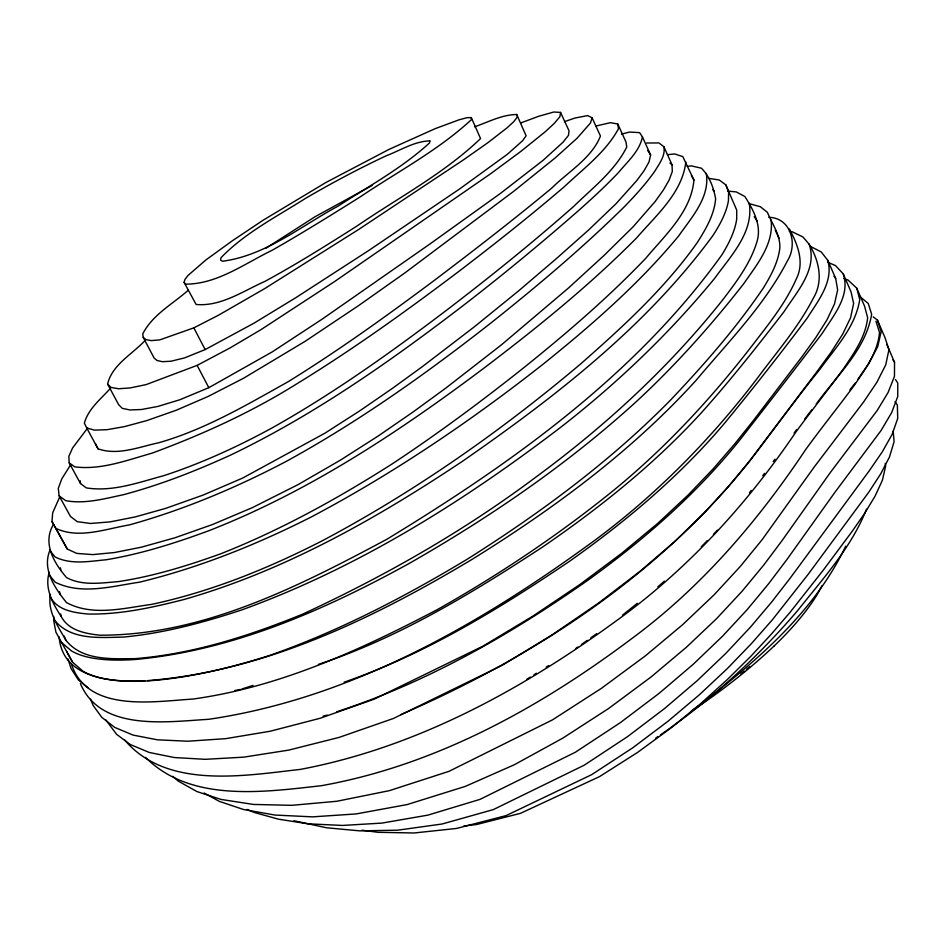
<?xml version="1.0" encoding="UTF-8"?>
<svg xmlns="http://www.w3.org/2000/svg" width="945" height="945" viewBox="0 0 945 945"><rect width="100%" height="100%" fill="white"/><g stroke="black" fill="none" stroke-linecap="round" stroke-linejoin="round"><path stroke-width="1.42" d="M886.823 344.429L894.537 362.23L894.466 376.311L888.064 392.553L877.161 410.532L830.171 472.724L782.047 540.623L763.619 565.204L742.25 591.062L716.782 618.443L686.389 647.254L651.093 676.939L608.864 708.325L562.807 738.139L514.434 764.694L465.389 786.358L407.189 804.561L356.218 813.928L312.571 816.858L275.054 815.062L243.42 809.475L219.382 801.395L204.12 793.02M53.735 616.459L53.688 620.558L55.897 632.134L72.47 662.079L82.64 670.938A469.441 111.345 -26.2 0 0 147.314 680.932C188.941 678.12 229.588 668.056 269.278 655.582C338.723 631.248 404.46 597.016 467.397 559.109C540.256 513.1 610.163 461.526 670.678 399.924C704.072 364.675 736.297 327.974 763.548 287.717C770.978 275.491 778.03 262.604 779.826 248.192C780.546 235.045 772.159 224.083 767.423 212.353L760.323 206.719L748.783 203.529M667.371 154.696L674.624 153.94L682.798 156.61L693.937 180.058C691.244 211.597 665.138 235.128 645.907 258.127C608.013 297.793 566.279 333.561 523.565 367.888C481.218 401.542 437.724 433.779 392.6 463.641C338.062 498.369 281.055 529.956 220.846 553.735C187.429 565.807 153.326 576.367 118.113 581.636C100.985 582.959 82.392 586.089 66.552 577.584C53.995 563.019 42.088 542.903 53.581 524.262M685.834 162.008C682.266 192.993 655.936 215.507 636.623 237.904C589.668 285.307 537.622 327.324 484.572 367.652C399.014 431.9 308.731 491.743 208.621 530.807C175.262 543.091 141.254 553.959 106.112 559.771C89.232 561.33 70.958 564.909 55.093 556.959L49.589 550.191M646.604 143.014L658.948 142.931L663.945 146.818L672.013 164.749L672.308 171.458L669.072 180.2L663.378 190.028L655.18 201.486L633.185 226.741L603.808 255.682L568.276 288.19L501.511 344.771L446.064 387.899L413.508 411.689L378.201 436.011L340.483 460.097L298.088 484.608L252.409 507.619L212.601 524.499L175.038 537.752L141.313 547.202L114.463 552.541L92.787 554.609L76.769 553.404L67.272 549.045L52.01 521.64L52.672 512.84L59.889 496.586M50.439 594.358C47.203 611.332 57.917 626.098 65.784 640.072C81.943 660.85 111.51 658.783 135.088 658.641C193.099 653.975 249.019 635.985 302.648 614.144C384.792 576.084 463.7 531.267 536.181 476.882C605.816 425.616 670.029 366.565 723.705 298.596C737.053 280.984 750.743 262.781 757.087 241.282C761.835 225.229 753.224 209.636 744.825 196.465L736.273 191.918L727.768 191.103M520.801 122.933L538.744 116.259L553.794 112.018L560.55 112.408L559.877 116.767L554.254 123.417L545.123 131.839L520.789 151.448L490.868 173.585L334.802 281.409L260.82 329.746L230.084 347.914L197.139 365.372L146.156 384.603L130.044 387.958L118.562 388.749L111.073 387.45L107.6 384.083C111.959 364.971 132.064 354.328 144.833 340.767M621.432 134.143L629.583 132.064L639.576 132.631L642.446 136.919L650.621 154.98L649.038 161.89L644.112 170.655L636.906 180.436L616.081 203.671L588.546 230.048L556.085 258.871L518.592 290.883L474.355 326.805L422.521 366.506L392.388 388.395L359.714 410.874L324.832 433.247L242.558 478.123L203.01 495.121L165.824 508.327L135.241 516.915L110.187 521.876L90.673 523.471L77.325 521.687L70.497 516.502L59.145 495.901L58.283 488.4L61.756 478.926L70.568 464.893M49.27 572.221C44.285 588.357 52.755 603.56 61.307 616.695C68.761 630.634 85.369 633.587 99.686 635.194C202.762 635.607 298.088 586.668 386.706 539.359C511.777 463.274 635.418 375.26 721.744 255.055A771.451 141.088 -28.4 0 0 736.687 219.122L736.71 210.097L725.843 184.889L719.204 179.987L708.455 178.321M642.446 136.919C639.481 151.342 627.515 161.571 618.526 172.486C606.064 185.645 592.751 197.954 579.214 209.991C541.721 242.853 503.26 274.605 463.806 305.07C390.368 361.392 314.142 414.985 230.474 455.136C195.769 470.964 160.154 484.962 123.228 494.755C104.422 498.7 85.085 504.217 65.772 500.685L59.145 495.901M866.482 509.19C851.41 547.509 822.918 578.659 797.651 610.576C757.465 657.602 711.396 699.713 660.472 734.879M184.086 282.342L184.948 279.436L187.996 275.467L205.915 259.934L232.423 240.727L263.242 220.138L326.06 182.409L389.021 149.393L435.279 128.614L459.081 119.802L467.102 117.688L471.283 117.617L480.556 138.572C444.103 173.502 398.447 197.623 356.915 226.056C326.675 245.263 296.328 264.352 264.824 281.433C243.208 291.025 220.693 306.782 196.111 304.467L184.086 282.342L185.539 284.138C216.984 284.303 244.649 263.572 272.006 250.342C301.762 233.415 330.833 215.33 359.821 197.139C397.313 171.86 438.291 150.361 471.531 119.519L471.283 117.617M49.979 550.144C41.863 569.386 54.834 588.038 66.481 602.579C92.669 616.648 123.913 608.119 151.684 604.363C211.503 591.57 268.51 568.335 322.812 540.505C415.115 491.4 501.181 431.05 580.986 363.636C622.991 326.698 664.819 288.414 697.304 242.546C705.75 229.186 714.255 214.917 715.637 198.816C713.688 187.795 709.494 176.219 701.45 168.222L691.386 165.883L687.239 166.379M564.448 121.669L574.938 118.03L587.672 115.585L592.113 117.818L590.46 123.015L576.993 138.313L555.223 157.898L513.69 191.327L405.039 272.798L358.958 305.353L305.152 341.31L243.597 378.224L208.006 396.522L176.053 410.319L146.794 420.584L124.456 426.62L107.116 429.68L94.441 430.129L86.739 427.99L84.353 423.136C88.334 408.701 100.938 398.979 110.53 388.206M845.692 546.163C814.614 611.509 757.406 660.283 701.237 703.883M822.067 585.605L817.626 593.85A305.2 104.777 -26.3 0 1 774.085 646.037M857.788 379.394L868.62 363.813L877.751 346.543L881.142 331.648L877.421 320.107L873.204 316.847M794.072 433.093L796.682 429.526M762.757 475.737L764.505 473.362M773.211 461.55L774.947 459.187M804.656 419.084L811.755 409.799M849.909 389.895L855.284 382.985M749.491 492.711L751.251 490.443M816.232 404.082C836.514 375.72 865.585 350.052 871.656 314.283L868.254 303.475L859.466 296.198M87.625 428.073L72.6 447.954L68.831 456.364L69.198 462.885L80.502 483.556L86.278 487.892C112.62 492.132 138.679 482.387 163.78 475.666C201.12 463.452 236.876 447.068 271.357 428.321C333.302 393.675 391.124 352.284 447.599 309.44C490.715 276.436 533.027 242.322 573.733 206.364C592.562 187.925 614.782 171.01 626.759 147.018L625.98 141.998L617.806 124.031L610.482 122.661L595.728 126.087M701.284 546.801L707.368 540.552M713.451 534.303L717.503 530.145M774.085 646.037C748.936 669.84 721.437 691.067 692.709 710.356M664.37 581.175L657.826 586.857M746.491 669.343L749.68 666.662M622.471 615.183L637.296 603.312M188.209 290.304C172.616 304.042 152.346 314.898 142.73 333.951L143.238 337.436L154.129 358.037L157.024 360.47L162.351 361.699L170.939 361.238L184.499 357.919L205.159 349.591L253.921 323.214L295.679 297.781L368.562 250.614L459.577 188.976L507.37 154.271L522.656 140.663L526.105 135.808L516.738 114.51C501.972 114.652 488.352 122.059 474.638 126.795M740.915 673.797L744.376 671.127M698.934 705.631L690.83 711.609M575.564 648.707L577.903 647.03M581.423 644.525L587.294 640.344M590.814 637.84L596.685 633.658M266.029 248.157L314.709 216.937L372.401 185.303M655.747 738.069L658.11 736.474M526.613 679.408L530.287 677.104M533.96 674.801L536.406 673.265M546.198 667.123L548.643 665.587M107.6 384.083L118.645 404.673L122.295 408.346L129.926 409.965L141.537 409.504L157.768 406.456L179.893 399.735L208.821 387.686L272.195 351.918L322.375 318.997L429.266 244.46L500.318 193.512L543.009 160.39L562.972 142.27L568.477 135.371L569.02 130.764L560.55 112.408M143.238 337.436L146.002 339.633L151.224 340.613L159.705 339.905L193.831 327.856L218.449 315.24L264.647 288.627L358.238 229.741L463.723 159.693L488.045 142.577L507.04 127.858L513.773 121.669L517.328 117.015L516.738 114.51M400.869 714.597C534.646 656.692 661.512 573.438 752.255 457.805C774.829 428.25 796.635 398.093 820.024 369.164C835.593 347.654 855.579 326.734 859.737 299.506L856.772 288.19L847.984 280.003L843.944 278.562M336.822 711.727C426.963 682.432 509.993 634.78 587.353 580.62C643.604 540.15 696.335 494.211 739.805 440.027C767.47 404.555 795.064 369.011 822.339 333.242C833.23 315.819 850.736 295.797 843.223 273.861L835.498 265.58L827.903 262.32M241.896 689.011L253.024 685.432M318.394 664.394C398.825 637.863 472.027 593.153 542.595 547.025C599.957 507.642 654.743 463.901 701.722 412.374C730.627 380.103 757.488 346.083 783.948 311.803C796.588 292.123 817.815 269.313 809.144 244.176L802.86 236.923L792.064 231.714L789.276 231.312M344.145 682.172C424.659 654.365 498.263 609.383 568.606 561.932C625.826 521.581 679.916 476.185 725.158 422.521C753.224 388.277 780.676 353.501 807.219 318.075C817.897 301.042 833.774 281.787 827.796 260.359L821.252 251.972L810.125 246.232M323.107 716.18L327.301 715.093M234.856 690.511L240.502 689.46M463.889 825.977L476.623 824.512L520.506 813.326L599.567 776.589L637.651 752.374L670.749 728.146L700.481 703.824L727.095 679.786L750.602 656.527L771.474 634L790.185 612.171L822.8 570.78L851.847 531.799L864.64 513.359L875.094 496.09L882.358 480.343L885.666 466.015L885.264 463.345M147.609 680.613C264.446 671.387 372.637 618.88 471.827 559.523C553.274 509.001 631.449 451.545 696.099 380.327C728.347 341.877 764.493 305.329 787.693 260.383C797.816 243.727 790.788 217.728 768.805 217.315M144.727 680.896C112.384 682.349 62.264 678.841 59.133 636.859M362.148 830.23L378.024 832.297L414.134 832.982L456.447 828.458L506.083 815.606L591.724 774.628L632.831 747.743L668.068 721.2L699.394 694.764L727.13 668.776L751.334 643.71L772.431 619.707L808.129 574.371L868.703 492.286L880.693 473.882L889.458 457.061L894.076 441.752L893.202 431.062M293.966 820.744L326.557 827.773L359.821 830.868L397.68 830.182L442.095 824.005L493.325 809.605L584.234 765.19L627.527 736.639L664.595 708.514L697.268 680.613L725.854 653.338L750.413 627.173L771.474 602.26L789.949 578.458L869.223 470.846L882.346 451.745L892.186 434.275L897.715 418.411L897.36 405.074L895.057 401.684M86.739 427.99L98.044 448.84C117.877 455.833 139.116 446.938 158.642 442.78C204.864 429.621 246.338 405.098 287.977 381.815C339.113 350.241 387.899 315.063 436.023 279.106C475.063 249.504 513.844 219.512 551.573 188.244C568.051 171.825 591.676 158.299 600.453 136.033L592.113 117.818M52.01 521.64L55.826 528.361C78.967 539.276 105.545 528.893 129.217 524.947C183.661 509.851 236.12 487.762 286.087 461.467C358.533 421.789 426.041 373.842 490.963 322.942C537.032 286.3 582.144 248.299 624.113 206.979C635.111 195.721 645.742 184.051 654.838 171.175C659.256 163.78 665.481 155.972 663.945 146.818M247.07 809.428L253.803 812.322L278.373 819.161L307.916 823.804L342.574 825.446L381.934 823.095L427.967 815.11L480.036 799.364L575.316 752.267L620.393 722.618L659.126 693.335L693.098 664.394L722.535 636.209L747.46 609.312L768.557 583.821L786.913 559.534L834.99 492.191L881.071 430.507L891.631 412.67L897.75 396.51L897.75 382.973L895.482 379.571M69.198 462.885L74.785 466.865C101.115 470.22 126.831 460.215 151.779 453.246C201.911 434.759 250.614 412.634 296.009 384.32C352.579 349.733 406.444 310.964 459.329 271.038C495.062 243.727 530.358 215.803 564.508 186.531C583.537 168.541 605.792 152.169 618.455 128.78L617.806 124.031M87.92 687.653L78.4 679.963L71.088 668.647L68.028 659.055M669.97 163.072L672.013 164.749M61.472 642.482L71.407 650.881A470.669 106.82 -26.2 0 0 135.454 659.48C232.801 650.396 324.088 610.305 408.878 563.622C489.982 517.281 567.65 464.219 636.776 401.2C675.722 365.053 711.266 325.328 743.939 283.441C756.732 264.73 773.931 244.318 771.108 220.126M172.805 776.341L178.168 781.054L196.926 791.567L221.047 799.423L253.331 804.431L291.863 805.329L336.904 801.254L389.434 790.634L449.029 771.321L552.518 719.854L601.292 688.421L645.494 655.759L682.633 624.68L714.196 594.724L740.278 566.457L762.001 539.855L813.787 467.586L863.624 401.956L876.771 382.477L885.725 364.9L888.95 349.685L885.075 337.802L877.421 320.107M54.739 620.357C70.934 640.533 100.099 637.485 123.181 637.095C163.698 633.327 203.104 622.684 241.636 609.962C357.777 567.933 463.57 501.559 561.306 426.821C617.498 382.997 669.332 333.526 714.597 278.432C730.308 256.544 753.874 232.494 749.255 203.305M712.636 189.52L714.29 191.362M145.53 757.358C190.547 802.777 263.856 792.111 321.288 785.708C435.869 765.308 539.961 707.592 632.099 638.347C701.556 587.093 758.008 521.038 805.683 449.56C821.642 427.565 838.711 406.421 854.835 384.556C865.62 368.609 877.799 352.225 879.511 332.404L875.968 321.265M48.963 574.513L55.082 582.132C81.376 595.303 112.089 586.195 139.553 582.167C198.982 567.756 256.237 544.792 310.74 517.246C393.026 473.752 470.386 421.411 543.481 363.884C591.783 325.021 638.879 283.961 678.545 236.108C691.256 217.822 710.203 197.34 706.269 173.407M50.227 596.886C57.586 610.47 74.029 612.691 87.92 614.026C120.535 614.663 152.547 607.517 183.968 599.508C284.433 570.851 376.24 518.758 462.696 461.125C554.892 397.077 646.049 326.757 712.955 235.494A773.305 134.639 -28.3 0 0 728.441 200.6L728.619 191.906L725.843 184.889M834.01 276.259L835.675 278.444L837.636 289.867L834.541 303.853L826.981 319.835L815.83 337.542L801.986 356.726L753.472 420.419L734.879 443.725L713.51 468.484L688.22 494.932L657.909 523.211L621.692 553.309L579.687 584.648L532.992 616.034L482.919 646.167L374.314 699.111L320.237 718.235L270.235 731.229L225.678 738.659L187.842 741.223L157.484 739.829L133.044 735.08L114.77 727.426L101.871 717.42L93.201 705.561L90.531 699.158M892.907 359.809L894.537 362.23M647.62 150.397L650.621 154.98M124.669 739.97C166.391 789.547 243.704 775.727 300.12 769.431C415.8 747.696 521.238 690.122 615.526 621.397C686.861 570.071 746.704 504.724 795.82 432.125C811.531 410.626 828.163 389.824 843.814 368.29C854.162 352.78 865.644 336.833 867.652 317.744L864.533 306.074L856.772 288.19M754.228 216.618L757.276 221.402M691.386 175.498L693.937 180.058M55.826 528.361L67.272 549.045M66.646 651.306L72.47 662.079M197.139 365.372L208.821 387.686M193.831 327.856L205.159 349.591M105.698 719.759L116.589 734.324L130.292 744.53L149.275 752.468L174.352 757.547L205.254 759.319L243.656 757.158L288.733 750.106L339.137 737.395L393.474 718.448L502.244 665.28L552.081 634.886L598.35 603.193L639.73 571.56L675.143 541.178L704.521 512.674L728.878 486.037L749.456 461.089L816.374 372.424L830.868 352.591L842.656 334.223L850.595 317.709L853.63 303.404L851.043 291.851L843.223 273.861M95.469 443.642L98.044 448.84M775.313 230.249L779.141 238.364M789.394 229.021C797.674 244.471 804.904 262.45 796.08 279.413C785.756 302.766 769.679 322.859 754.204 342.94C710.345 400.125 660.862 453.163 604.198 497.897C551.585 539.619 495.475 576.781 437.015 609.773C359.998 650.101 279.602 687.169 192.638 699.087C153.751 701.414 88.606 712.884 71.796 665.245M809.144 244.176C819.185 260.832 823.756 281.114 813.066 298.691C799.813 324.383 781.291 346.768 763.808 369.613C716.026 434.003 659.775 492.05 595.326 539.914C480.367 624.172 351.623 698.331 208.621 719.31C166.887 721.708 100.796 731.855 80.408 683.637M827.796 260.359L835.675 278.444M64.177 636.02L65.784 640.072M60.645 613.99L61.307 616.695M59.582 591.676L60.137 594.547M60.468 567.78L60.834 570.402M80.278 480.816L80.502 483.556M429.869 140.911L429.573 142.884C402.251 167.915 369.235 185.988 338.215 206.034C300.947 226.115 265.521 255.622 222.547 261.222L220.587 260.099L220.965 257.749C244.909 232.907 276.554 216.783 305.459 198.403C331.825 183.011 358.781 168.623 386.434 155.701C400.55 150.373 414.501 141.183 429.869 140.911"/></g></svg>
